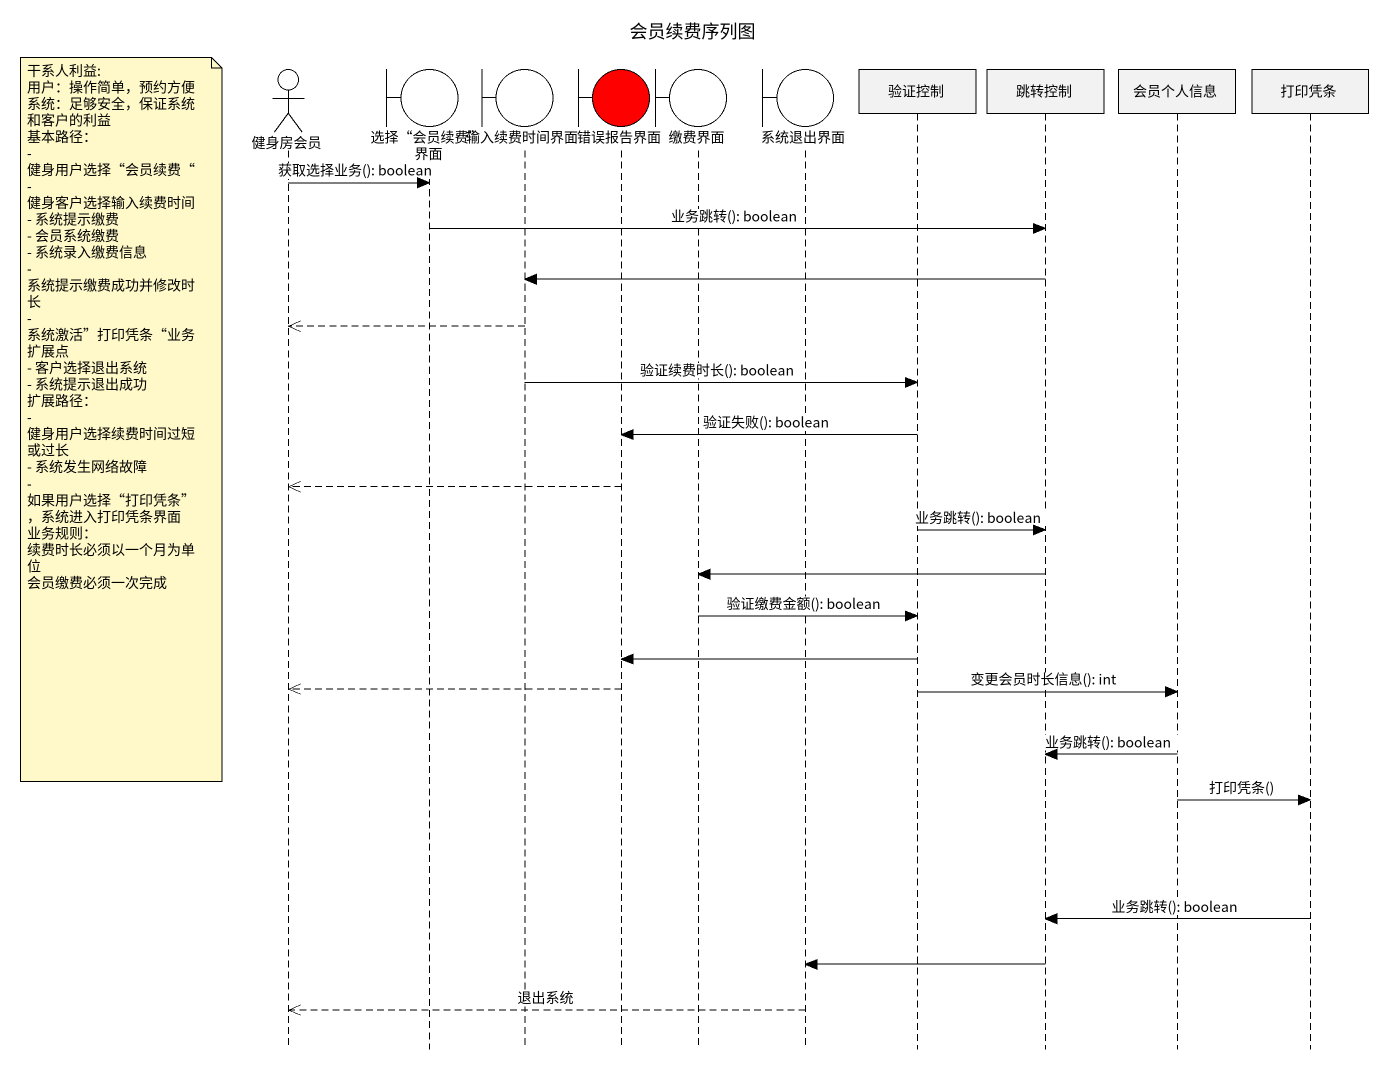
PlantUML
@startuml
title 会员续费序列图
hide footbox
actor 健身房会员
boundary "选择“会员续费”界面" as 选择_会员续费_界面
boundary 输入续费时间界面
boundary 错误报告界面 #FF0000
boundary 缴费界面
boundary 系统退出界面
participant 验证控制
participant 跳转控制
participant 会员个人信息
participant 打印凭条

健身房会员 -> 选择_会员续费_界面 : 获取选择业务(): boolean
选择_会员续费_界面 -> 跳转控制 : 业务跳转(): boolean
跳转控制 -> 输入续费时间界面
输入续费时间界面 -->> 健身房会员
输入续费时间界面 -> 验证控制 : 验证续费时长(): boolean
note left of 健身房会员
  干系人利益:
  用户：操作简单，预约方便
  系统：足够安全，保证系统和客户的利益
  基本路径：
  - 健身用户选择“会员续费“
  - 健身客户选择输入续费时间
  - 系统提示缴费
  - 会员系统缴费
  - 系统录入缴费信息
  - 系统提示缴费成功并修改时长
  - 系统激活”打印凭条“业务扩展点
  - 客户选择退出系统
  - 系统提示退出成功
  扩展路径：
  - 健身用户选择续费时间过短或过长
  - 系统发生网络故障
  - 如果用户选择“打印凭条”，系统进入打印凭条界面
  业务规则：
  续费时长必须以一个月为单位
  会员缴费必须一次完成
end note
验证控制 -> 错误报告界面 : 验证失败(): boolean
错误报告界面 -->> 健身房会员
验证控制 -> 跳转控制 : 业务跳转(): boolean
跳转控制 -> 缴费界面
缴费界面 -> 验证控制 : 验证缴费金额(): boolean
验证控制 -> 错误报告界面
错误报告界面 -->> 健身房会员
验证控制 -> 会员个人信息 : 变更会员时长信息(): int
会员个人信息 -> 跳转控制 : 业务跳转(): boolean
会员个人信息 -> 打印凭条 : 打印凭条()
打印凭条 -> 跳转控制 : 业务跳转(): boolean
跳转控制 -> 系统退出界面
系统退出界面 -->> 健身房会员 : 退出系统
@enduml
